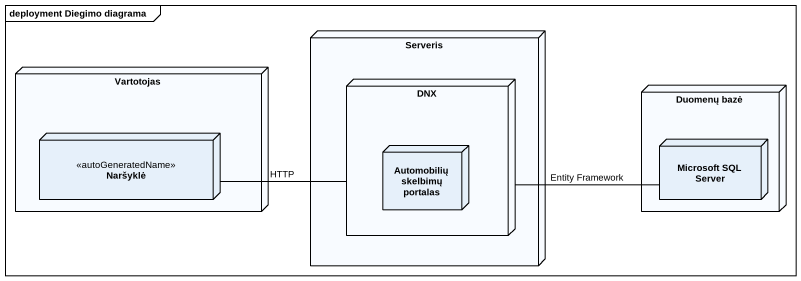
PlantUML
@startuml
mainframe deployment Diegimo diagrama
node Serveris {
  node DNX {
    node "Automobilių skelbimų portalas" as Automobilių_skelbimų
  }
}
node Vartotojas {
  node Naršyklė <<autoGeneratedName>>
}
node "Duomenų bazė" as Duomenų_bazė {
  node "Microsoft SQL Server" as Microsoft_SQL_Server
}
DNX -right- Microsoft_SQL_Server : Entity Framework
Naršyklė -right- DNX : HTTP
@enduml
